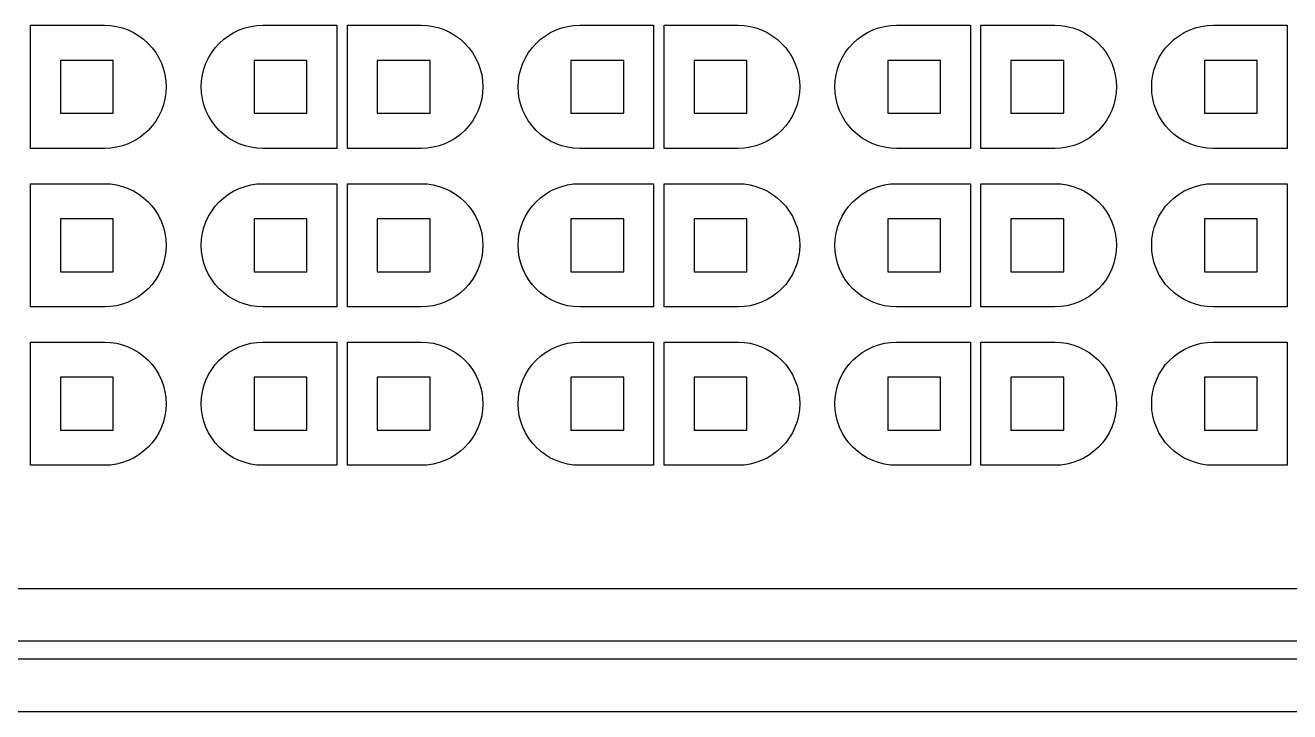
# Model space of a CAD drawing. Extents: x -25 to 123, y -44 to 109.
# Drawn here: x 13.81 to 50.54, y -6.65 to 13.29 of the extents above; entities that cross this region are included whole.
import ezdxf

# ---------------------------------------------------------------- set-up
doc = ezdxf.new("R2010")
doc.units = 0

msp = doc.modelspace()

# ---------------------------------------------------------------- linework, layer by layer
for p, q in [((13.9585, 9.71469), (13.9585, 13.2938)), ((13.9585, 13.2938), (16.1059, 13.2938)), ((16.1059, 13.2938), (16.2813, 13.2852)), ((16.2813, 13.2852), (16.4551, 13.2594)), ((16.4551, 13.2594), (16.6254, 13.2167)), ((20.1882, 13.2167), (20.3585, 13.2594)), ((20.3585, 13.2594), (20.5322, 13.2852)), ((20.5322, 13.2852), (20.7076, 13.2938)), ((20.7076, 13.2938), (22.8551, 13.2938)), ((22.8551, 13.2938), (22.8551, 9.71469)), ((23.1619, 9.71469), (23.1619, 13.2938)), ((23.1619, 13.2938), (25.3093, 13.2938)), ((25.3093, 13.2938), (25.4847, 13.2852)), ((25.4847, 13.2852), (25.6585, 13.2594)), ((25.6585, 13.2594), (25.8288, 13.2167)), ((29.3916, 13.2167), (29.5619, 13.2594)), ((29.5619, 13.2594), (29.7356, 13.2852)), ((29.7356, 13.2852), (29.911, 13.2938)), ((29.911, 13.2938), (32.0585, 13.2938)), ((32.0585, 13.2938), (32.0585, 9.71469)), ((32.3653, 9.71469), (32.3653, 13.2938)), ((32.3653, 13.2938), (34.5127, 13.2938)), ((34.5127, 13.2938), (34.6881, 13.2852)), ((34.6881, 13.2852), (34.8619, 13.2594)), ((34.8619, 13.2594), (35.0322, 13.2167)), ((38.595, 13.2167), (38.7653, 13.2594)), ((38.7653, 13.2594), (38.939, 13.2852)), ((38.939, 13.2852), (39.1144, 13.2938)), ((39.1144, 13.2938), (41.2619, 13.2938)), ((41.2619, 13.2938), (41.2619, 9.71469)), ((41.5687, 9.71469), (41.5687, 13.2938)), ((41.5687, 13.2938), (43.7161, 13.2938)), ((43.7161, 13.2938), (43.8915, 13.2852)), ((43.8915, 13.2852), (44.0653, 13.2594)), ((44.0653, 13.2594), (44.2356, 13.2167)), ((47.7984, 13.2167), (47.9687, 13.2594)), ((47.9687, 13.2594), (48.1424, 13.2852)), ((48.1424, 13.2852), (48.3178, 13.2938)), ((48.3178, 13.2938), (50.4653, 13.2938)), ((50.4653, 13.2938), (50.4653, 9.71469)), ((16.6254, 13.2167), (16.7908, 13.1576)), ((16.7908, 13.1576), (16.9495, 13.0825)), ((16.9495, 13.0825), (17.1002, 12.9922)), ((17.1002, 12.9922), (17.2412, 12.8876)), ((17.2412, 12.8876), (17.3713, 12.7696)), ((19.4422, 12.7696), (19.5724, 12.8876)), ((19.5724, 12.8876), (19.7134, 12.9922)), ((19.7134, 12.9922), (19.8641, 13.0825)), ((19.8641, 13.0825), (20.0228, 13.1576)), ((20.0228, 13.1576), (20.1882, 13.2167)), ((25.8288, 13.2167), (25.9942, 13.1576)), ((25.9942, 13.1576), (26.1529, 13.0825)), ((26.1529, 13.0825), (26.3036, 12.9922)), ((26.3036, 12.9922), (26.4446, 12.8876)), ((26.4446, 12.8876), (26.5747, 12.7696)), ((28.6456, 12.7696), (28.7758, 12.8876)), ((28.7758, 12.8876), (28.9168, 12.9922)), ((28.9168, 12.9922), (29.0675, 13.0825)), ((29.0675, 13.0825), (29.2262, 13.1576)), ((29.2262, 13.1576), (29.3916, 13.2167)), ((35.0322, 13.2167), (35.1976, 13.1576)), ((35.1976, 13.1576), (35.3563, 13.0825)), ((35.3563, 13.0825), (35.507, 12.9922)), ((35.507, 12.9922), (35.648, 12.8876)), ((35.648, 12.8876), (35.7781, 12.7696)), ((37.849, 12.7696), (37.9792, 12.8876)), ((37.9792, 12.8876), (38.1202, 12.9922)), ((38.1202, 12.9922), (38.2709, 13.0825)), ((38.2709, 13.0825), (38.4296, 13.1576)), ((38.4296, 13.1576), (38.595, 13.2167)), ((44.2356, 13.2167), (44.401, 13.1576)), ((44.401, 13.1576), (44.5597, 13.0825)), ((44.5597, 13.0825), (44.7104, 12.9922)), ((44.7104, 12.9922), (44.8514, 12.8876)), ((44.8514, 12.8876), (44.9815, 12.7696)), ((47.0524, 12.7696), (47.1826, 12.8876)), ((47.1826, 12.8876), (47.3236, 12.9922)), ((47.3236, 12.9922), (47.4743, 13.0825)), ((47.4743, 13.0825), (47.633, 13.1576)), ((47.633, 13.1576), (47.7984, 13.2167)), ((17.3713, 12.7696), (17.4893, 12.6395)), ((17.4893, 12.6395), (17.5939, 12.4985)), ((17.5939, 12.4985), (17.6842, 12.3478)), ((19.1294, 12.3478), (19.2197, 12.4985)), ((19.2197, 12.4985), (19.3243, 12.6395)), ((19.3243, 12.6395), (19.4422, 12.7696)), ((26.5747, 12.7696), (26.6927, 12.6395)), ((26.6927, 12.6395), (26.7973, 12.4985)), ((26.7973, 12.4985), (26.8876, 12.3478)), ((28.3328, 12.3478), (28.4231, 12.4985)), ((28.4231, 12.4985), (28.5277, 12.6395)), ((28.5277, 12.6395), (28.6456, 12.7696)), ((35.7781, 12.7696), (35.8961, 12.6395)), ((35.8961, 12.6395), (36.0007, 12.4985)), ((36.0007, 12.4985), (36.091, 12.3478)), ((37.5362, 12.3478), (37.6265, 12.4985)), ((37.6265, 12.4985), (37.7311, 12.6395)), ((37.7311, 12.6395), (37.849, 12.7696)), ((44.9815, 12.7696), (45.0995, 12.6395)), ((45.0995, 12.6395), (45.2041, 12.4985)), ((45.2041, 12.4985), (45.2944, 12.3478)), ((46.7396, 12.3478), (46.8299, 12.4985)), ((46.8299, 12.4985), (46.9345, 12.6395)), ((46.9345, 12.6395), (47.0524, 12.7696)), ((16.3616, 12.2712), (14.8277, 12.2712)), ((14.8277, 12.2712), (14.8277, 10.7373)), ((16.3616, 10.7373), (16.3616, 12.2712)), ((17.6842, 12.3478), (17.7593, 12.1891)), ((17.7593, 12.1891), (17.8184, 12.0237)), ((18.9952, 12.0237), (19.0543, 12.1891)), ((19.0543, 12.1891), (19.1294, 12.3478)), ((21.9859, 12.2712), (20.452, 12.2712)), ((20.452, 12.2712), (20.452, 10.7373)), ((21.9859, 10.7373), (21.9859, 12.2712)), ((25.565, 12.2712), (24.0311, 12.2712)), ((24.0311, 12.2712), (24.0311, 10.7373)), ((25.565, 10.7373), (25.565, 12.2712)), ((26.8876, 12.3478), (26.9627, 12.1891)), ((26.9627, 12.1891), (27.0218, 12.0237)), ((28.1986, 12.0237), (28.2577, 12.1891)), ((28.2577, 12.1891), (28.3328, 12.3478)), ((31.1893, 12.2712), (29.6554, 12.2712)), ((29.6554, 12.2712), (29.6554, 10.7373)), ((31.1893, 10.7373), (31.1893, 12.2712)), ((34.7684, 12.2712), (33.2345, 12.2712)), ((33.2345, 12.2712), (33.2345, 10.7373)), ((34.7684, 10.7373), (34.7684, 12.2712)), ((36.091, 12.3478), (36.1661, 12.1891)), ((36.1661, 12.1891), (36.2252, 12.0237)), ((37.402, 12.0237), (37.4611, 12.1891)), ((37.4611, 12.1891), (37.5362, 12.3478)), ((40.3927, 12.2712), (38.8588, 12.2712)), ((38.8588, 12.2712), (38.8588, 10.7373)), ((40.3927, 10.7373), (40.3927, 12.2712)), ((43.9718, 12.2712), (42.4379, 12.2712)), ((42.4379, 12.2712), (42.4379, 10.7373)), ((43.9718, 10.7373), (43.9718, 12.2712)), ((45.2944, 12.3478), (45.3695, 12.1891)), ((45.3695, 12.1891), (45.4286, 12.0237)), ((46.6054, 12.0237), (46.6645, 12.1891)), ((46.6645, 12.1891), (46.7396, 12.3478)), ((49.5961, 12.2712), (48.0622, 12.2712)), ((48.0622, 12.2712), (48.0622, 10.7373)), ((49.5961, 10.7373), (49.5961, 12.2712)), ((17.8184, 12.0237), (17.8611, 11.8534)), ((17.8611, 11.8534), (17.8869, 11.6796)), ((18.9267, 11.6796), (18.9525, 11.8534)), ((18.9525, 11.8534), (18.9952, 12.0237)), ((27.0218, 12.0237), (27.0645, 11.8534)), ((27.0645, 11.8534), (27.0903, 11.6796)), ((28.1301, 11.6796), (28.1559, 11.8534)), ((28.1559, 11.8534), (28.1986, 12.0237)), ((36.2252, 12.0237), (36.2679, 11.8534)), ((36.2679, 11.8534), (36.2937, 11.6796)), ((37.3335, 11.6796), (37.3593, 11.8534)), ((37.3593, 11.8534), (37.402, 12.0237)), ((45.4286, 12.0237), (45.4713, 11.8534)), ((45.4713, 11.8534), (45.4971, 11.6796)), ((46.5369, 11.6796), (46.5627, 11.8534)), ((46.5627, 11.8534), (46.6054, 12.0237)), ((17.8869, 11.6796), (17.8955, 11.5042)), ((17.8955, 11.5042), (17.8869, 11.3288)), ((18.9181, 11.5042), (18.9267, 11.6796)), ((18.9267, 11.3288), (18.9181, 11.5042)), ((27.0903, 11.6796), (27.0989, 11.5042)), ((27.0989, 11.5042), (27.0903, 11.3288)), ((28.1215, 11.5042), (28.1301, 11.6796)), ((28.1301, 11.3288), (28.1215, 11.5042)), ((36.2937, 11.6796), (36.3023, 11.5042)), ((36.3023, 11.5042), (36.2937, 11.3288)), ((37.3249, 11.5042), (37.3335, 11.6796)), ((37.3335, 11.3288), (37.3249, 11.5042)), ((45.4971, 11.6796), (45.5057, 11.5042)), ((45.5057, 11.5042), (45.4971, 11.3288)), ((46.5283, 11.5042), (46.5369, 11.6796)), ((46.5369, 11.3288), (46.5283, 11.5042)), ((17.8611, 11.1551), (17.8184, 10.9848)), ((17.8869, 11.3288), (17.8611, 11.1551)), ((18.9525, 11.1551), (18.9267, 11.3288)), ((18.9952, 10.9848), (18.9525, 11.1551)), ((27.0645, 11.1551), (27.0218, 10.9848)), ((27.0903, 11.3288), (27.0645, 11.1551)), ((28.1559, 11.1551), (28.1301, 11.3288)), ((28.1986, 10.9848), (28.1559, 11.1551)), ((36.2679, 11.1551), (36.2252, 10.9848)), ((36.2937, 11.3288), (36.2679, 11.1551)), ((37.3593, 11.1551), (37.3335, 11.3288)), ((37.402, 10.9848), (37.3593, 11.1551)), ((45.4713, 11.1551), (45.4286, 10.9848)), ((45.4971, 11.3288), (45.4713, 11.1551)), ((46.5627, 11.1551), (46.5369, 11.3288)), ((46.6054, 10.9848), (46.5627, 11.1551)), ((14.8277, 10.7373), (16.3616, 10.7373)), ((17.6842, 10.6607), (17.5939, 10.51)), ((17.7593, 10.8194), (17.6842, 10.6607)), ((17.8184, 10.9848), (17.7593, 10.8194)), ((19.0543, 10.8194), (18.9952, 10.9848)), ((19.1294, 10.6607), (19.0543, 10.8194)), ((19.2197, 10.51), (19.1294, 10.6607)), ((20.452, 10.7373), (21.9859, 10.7373)), ((24.0311, 10.7373), (25.565, 10.7373)), ((26.8876, 10.6607), (26.7973, 10.51)), ((26.9627, 10.8194), (26.8876, 10.6607)), ((27.0218, 10.9848), (26.9627, 10.8194)), ((28.2577, 10.8194), (28.1986, 10.9848)), ((28.3328, 10.6607), (28.2577, 10.8194)), ((28.4231, 10.51), (28.3328, 10.6607)), ((29.6554, 10.7373), (31.1893, 10.7373)), ((33.2345, 10.7373), (34.7684, 10.7373)), ((36.091, 10.6607), (36.0007, 10.51)), ((36.1661, 10.8194), (36.091, 10.6607)), ((36.2252, 10.9848), (36.1661, 10.8194)), ((37.4611, 10.8194), (37.402, 10.9848)), ((37.5362, 10.6607), (37.4611, 10.8194)), ((37.6265, 10.51), (37.5362, 10.6607)), ((38.8588, 10.7373), (40.3927, 10.7373)), ((42.4379, 10.7373), (43.9718, 10.7373)), ((45.2944, 10.6607), (45.2041, 10.51)), ((45.3695, 10.8194), (45.2944, 10.6607)), ((45.4286, 10.9848), (45.3695, 10.8194)), ((46.6645, 10.8194), (46.6054, 10.9848)), ((46.7396, 10.6607), (46.6645, 10.8194)), ((46.8299, 10.51), (46.7396, 10.6607)), ((48.0622, 10.7373), (49.5961, 10.7373)), ((17.4893, 10.369), (17.3713, 10.2388)), ((17.5939, 10.51), (17.4893, 10.369)), ((19.3243, 10.369), (19.2197, 10.51)), ((19.4422, 10.2388), (19.3243, 10.369)), ((26.6927, 10.369), (26.5747, 10.2388)), ((26.7973, 10.51), (26.6927, 10.369)), ((28.5277, 10.369), (28.4231, 10.51)), ((28.6456, 10.2388), (28.5277, 10.369)), ((35.8961, 10.369), (35.7781, 10.2388)), ((36.0007, 10.51), (35.8961, 10.369)), ((37.7311, 10.369), (37.6265, 10.51)), ((37.849, 10.2388), (37.7311, 10.369)), ((45.0995, 10.369), (44.9815, 10.2388)), ((45.2041, 10.51), (45.0995, 10.369)), ((46.9345, 10.369), (46.8299, 10.51)), ((47.0524, 10.2388), (46.9345, 10.369)), ((16.9495, 9.92601), (16.7908, 9.85092)), ((17.1002, 10.0163), (16.9495, 9.92601)), ((17.2412, 10.1209), (17.1002, 10.0163)), ((17.3713, 10.2388), (17.2412, 10.1209)), ((19.5724, 10.1209), (19.4422, 10.2388)), ((19.7134, 10.0163), (19.5724, 10.1209)), ((19.8641, 9.92601), (19.7134, 10.0163)), ((20.0228, 9.85092), (19.8641, 9.92601)), ((26.1529, 9.92601), (25.9942, 9.85092)), ((26.3036, 10.0163), (26.1529, 9.92601)), ((26.4446, 10.1209), (26.3036, 10.0163)), ((26.5747, 10.2388), (26.4446, 10.1209)), ((28.7758, 10.1209), (28.6456, 10.2388)), ((28.9168, 10.0163), (28.7758, 10.1209)), ((29.0675, 9.92601), (28.9168, 10.0163)), ((29.2262, 9.85092), (29.0675, 9.92601)), ((35.3563, 9.92601), (35.1976, 9.85092)), ((35.507, 10.0163), (35.3563, 9.92601)), ((35.648, 10.1209), (35.507, 10.0163)), ((35.7781, 10.2388), (35.648, 10.1209)), ((37.9792, 10.1209), (37.849, 10.2388)), ((38.1202, 10.0163), (37.9792, 10.1209)), ((38.2709, 9.92601), (38.1202, 10.0163)), ((38.4296, 9.85092), (38.2709, 9.92601)), ((44.5597, 9.92601), (44.401, 9.85092)), ((44.7104, 10.0163), (44.5597, 9.92601)), ((44.8514, 10.1209), (44.7104, 10.0163)), ((44.9815, 10.2388), (44.8514, 10.1209)), ((47.1826, 10.1209), (47.0524, 10.2388)), ((47.3236, 10.0163), (47.1826, 10.1209)), ((47.4743, 9.92601), (47.3236, 10.0163)), ((47.633, 9.85092), (47.4743, 9.92601)), ((16.1059, 9.71469), (13.9585, 9.71469)), ((16.2813, 9.72333), (16.1059, 9.71469)), ((16.4551, 9.74908), (16.2813, 9.72333)), ((16.6254, 9.79176), (16.4551, 9.74908)), ((16.7908, 9.85092), (16.6254, 9.79176)), ((20.1882, 9.79176), (20.0228, 9.85092)), ((20.3585, 9.74908), (20.1882, 9.79176)), ((20.5322, 9.72333), (20.3585, 9.74908)), ((20.7076, 9.71469), (20.5322, 9.72333)), ((22.8551, 9.71469), (20.7076, 9.71469)), ((25.3093, 9.71469), (23.1619, 9.71469)), ((25.4847, 9.72333), (25.3093, 9.71469)), ((25.6585, 9.74908), (25.4847, 9.72333)), ((25.8288, 9.79176), (25.6585, 9.74908)), ((25.9942, 9.85092), (25.8288, 9.79176)), ((29.3916, 9.79176), (29.2262, 9.85092)), ((29.5619, 9.74908), (29.3916, 9.79176)), ((29.7356, 9.72333), (29.5619, 9.74908)), ((29.911, 9.71469), (29.7356, 9.72333)), ((32.0585, 9.71469), (29.911, 9.71469)), ((34.5127, 9.71469), (32.3653, 9.71469)), ((34.6881, 9.72333), (34.5127, 9.71469)), ((34.8619, 9.74908), (34.6881, 9.72333)), ((35.0322, 9.79176), (34.8619, 9.74908)), ((35.1976, 9.85092), (35.0322, 9.79176)), ((38.595, 9.79176), (38.4296, 9.85092)), ((38.7653, 9.74908), (38.595, 9.79176)), ((38.939, 9.72333), (38.7653, 9.74908)), ((39.1144, 9.71469), (38.939, 9.72333)), ((41.2619, 9.71469), (39.1144, 9.71469)), ((43.7161, 9.71469), (41.5687, 9.71469)), ((43.8915, 9.72333), (43.7161, 9.71469)), ((44.0653, 9.74908), (43.8915, 9.72333)), ((44.2356, 9.79176), (44.0653, 9.74908)), ((44.401, 9.85092), (44.2356, 9.79176)), ((47.7984, 9.79176), (47.633, 9.85092)), ((47.9687, 9.74908), (47.7984, 9.79176)), ((48.1424, 9.72333), (47.9687, 9.74908)), ((48.3178, 9.71469), (48.1424, 9.72333)), ((50.4653, 9.71469), (48.3178, 9.71469)), ((13.9585, 5.11299), (13.9585, 8.69209)), ((13.9585, 8.69209), (16.1059, 8.69209)), ((16.1059, 8.69209), (16.2813, 8.68346)), ((16.2813, 8.68346), (16.4551, 8.6577)), ((16.4551, 8.6577), (16.6254, 8.61502)), ((16.6254, 8.61502), (16.7908, 8.55586)), ((16.7908, 8.55586), (16.9495, 8.48077)), ((16.9495, 8.48077), (17.1002, 8.39049)), ((19.7134, 8.39049), (19.8641, 8.48077)), ((19.8641, 8.48077), (20.0228, 8.55586)), ((20.0228, 8.55586), (20.1882, 8.61502)), ((20.1882, 8.61502), (20.3585, 8.6577)), ((20.3585, 8.6577), (20.5322, 8.68346)), ((20.5322, 8.68346), (20.7076, 8.69209)), ((20.7076, 8.69209), (22.8551, 8.69209)), ((22.8551, 8.69209), (22.8551, 5.11299)), ((23.1619, 5.11299), (23.1619, 8.69209)), ((23.1619, 8.69209), (25.3093, 8.69209)), ((25.3093, 8.69209), (25.4847, 8.68346)), ((25.4847, 8.68346), (25.6585, 8.6577)), ((25.6585, 8.6577), (25.8288, 8.61502)), ((25.8288, 8.61502), (25.9942, 8.55586)), ((25.9942, 8.55586), (26.1529, 8.48077)), ((26.1529, 8.48077), (26.3036, 8.39049)), ((28.9168, 8.39049), (29.0675, 8.48077)), ((29.0675, 8.48077), (29.2262, 8.55586)), ((29.2262, 8.55586), (29.3916, 8.61502)), ((29.3916, 8.61502), (29.5619, 8.6577)), ((29.5619, 8.6577), (29.7356, 8.68346)), ((29.7356, 8.68346), (29.911, 8.69209)), ((29.911, 8.69209), (32.0585, 8.69209)), ((32.0585, 8.69209), (32.0585, 5.11299)), ((32.3653, 5.11299), (32.3653, 8.69209)), ((32.3653, 8.69209), (34.5127, 8.69209)), ((34.5127, 8.69209), (34.6881, 8.68346)), ((34.6881, 8.68346), (34.8619, 8.6577)), ((34.8619, 8.6577), (35.0322, 8.61502)), ((35.0322, 8.61502), (35.1976, 8.55586)), ((35.1976, 8.55586), (35.3563, 8.48077)), ((35.3563, 8.48077), (35.507, 8.39049)), ((38.1202, 8.39049), (38.2709, 8.48077)), ((38.2709, 8.48077), (38.4296, 8.55586)), ((38.4296, 8.55586), (38.595, 8.61502)), ((38.595, 8.61502), (38.7653, 8.6577)), ((38.7653, 8.6577), (38.939, 8.68346)), ((38.939, 8.68346), (39.1144, 8.69209)), ((39.1144, 8.69209), (41.2619, 8.69209)), ((41.2619, 8.69209), (41.2619, 5.11299)), ((41.5687, 5.11299), (41.5687, 8.69209)), ((41.5687, 8.69209), (43.7161, 8.69209)), ((43.7161, 8.69209), (43.8915, 8.68346)), ((43.8915, 8.68346), (44.0653, 8.6577)), ((44.0653, 8.6577), (44.2356, 8.61502)), ((44.2356, 8.61502), (44.401, 8.55586)), ((44.401, 8.55586), (44.5597, 8.48077)), ((44.5597, 8.48077), (44.7104, 8.39049)), ((47.3236, 8.39049), (47.4743, 8.48077)), ((47.4743, 8.48077), (47.633, 8.55586)), ((47.633, 8.55586), (47.7984, 8.61502)), ((47.7984, 8.61502), (47.9687, 8.6577)), ((47.9687, 8.6577), (48.1424, 8.68346)), ((48.1424, 8.68346), (48.3178, 8.69209)), ((48.3178, 8.69209), (50.4653, 8.69209)), ((50.4653, 8.69209), (50.4653, 5.11299)), ((17.1002, 8.39049), (17.2412, 8.28589)), ((17.2412, 8.28589), (17.3713, 8.16794)), ((17.3713, 8.16794), (17.4893, 8.03781)), ((19.3243, 8.03781), (19.4422, 8.16794)), ((19.4422, 8.16794), (19.5724, 8.28589)), ((19.5724, 8.28589), (19.7134, 8.39049)), ((26.3036, 8.39049), (26.4446, 8.28589)), ((26.4446, 8.28589), (26.5747, 8.16794)), ((26.5747, 8.16794), (26.6927, 8.03781)), ((28.5277, 8.03781), (28.6456, 8.16794)), ((28.6456, 8.16794), (28.7758, 8.28589)), ((28.7758, 8.28589), (28.9168, 8.39049)), ((35.507, 8.39049), (35.648, 8.28589)), ((35.648, 8.28589), (35.7781, 8.16794)), ((35.7781, 8.16794), (35.8961, 8.03781)), ((37.7311, 8.03781), (37.849, 8.16794)), ((37.849, 8.16794), (37.9792, 8.28589)), ((37.9792, 8.28589), (38.1202, 8.39049)), ((44.7104, 8.39049), (44.8514, 8.28589)), ((44.8514, 8.28589), (44.9815, 8.16794)), ((44.9815, 8.16794), (45.0995, 8.03781)), ((46.9345, 8.03781), (47.0524, 8.16794)), ((47.0524, 8.16794), (47.1826, 8.28589)), ((47.1826, 8.28589), (47.3236, 8.39049)), ((17.4893, 8.03781), (17.5939, 7.89676)), ((17.5939, 7.89676), (17.6842, 7.74612)), ((17.6842, 7.74612), (17.7593, 7.58737)), ((19.0543, 7.58737), (19.1294, 7.74612)), ((19.1294, 7.74612), (19.2197, 7.89676)), ((19.2197, 7.89676), (19.3243, 8.03781)), ((26.6927, 8.03781), (26.7973, 7.89676)), ((26.7973, 7.89676), (26.8876, 7.74612)), ((26.8876, 7.74612), (26.9627, 7.58737)), ((28.2577, 7.58737), (28.3328, 7.74612)), ((28.3328, 7.74612), (28.4231, 7.89676)), ((28.4231, 7.89676), (28.5277, 8.03781)), ((35.8961, 8.03781), (36.0007, 7.89676)), ((36.0007, 7.89676), (36.091, 7.74612)), ((36.091, 7.74612), (36.1661, 7.58737)), ((37.4611, 7.58737), (37.5362, 7.74612)), ((37.5362, 7.74612), (37.6265, 7.89676)), ((37.6265, 7.89676), (37.7311, 8.03781)), ((45.0995, 8.03781), (45.2041, 7.89676)), ((45.2041, 7.89676), (45.2944, 7.74612)), ((45.2944, 7.74612), (45.3695, 7.58737)), ((46.6645, 7.58737), (46.7396, 7.74612)), ((46.7396, 7.74612), (46.8299, 7.89676)), ((46.8299, 7.89676), (46.9345, 8.03781)), ((16.3616, 7.66949), (14.8277, 7.66949)), ((14.8277, 7.66949), (14.8277, 6.13559)), ((16.3616, 6.13559), (16.3616, 7.66949)), ((17.7593, 7.58737), (17.8184, 7.42201)), ((17.8184, 7.42201), (17.8611, 7.25166)), ((18.9525, 7.25166), (18.9952, 7.42201)), ((18.9952, 7.42201), (19.0543, 7.58737)), ((21.9859, 7.66949), (20.452, 7.66949)), ((20.452, 7.66949), (20.452, 6.13559)), ((21.9859, 6.13559), (21.9859, 7.66949)), ((25.565, 7.66949), (24.0311, 7.66949)), ((24.0311, 7.66949), (24.0311, 6.13559)), ((25.565, 6.13559), (25.565, 7.66949)), ((26.9627, 7.58737), (27.0218, 7.42201)), ((27.0218, 7.42201), (27.0645, 7.25166)), ((28.1559, 7.25166), (28.1986, 7.42201)), ((28.1986, 7.42201), (28.2577, 7.58737)), ((31.1893, 7.66949), (29.6554, 7.66949)), ((29.6554, 7.66949), (29.6554, 6.13559)), ((31.1893, 6.13559), (31.1893, 7.66949)), ((34.7684, 7.66949), (33.2345, 7.66949)), ((33.2345, 7.66949), (33.2345, 6.13559)), ((34.7684, 6.13559), (34.7684, 7.66949)), ((36.1661, 7.58737), (36.2252, 7.42201)), ((36.2252, 7.42201), (36.2679, 7.25166)), ((37.3593, 7.25166), (37.402, 7.42201)), ((37.402, 7.42201), (37.4611, 7.58737)), ((40.3927, 7.66949), (38.8588, 7.66949)), ((38.8588, 7.66949), (38.8588, 6.13559)), ((40.3927, 6.13559), (40.3927, 7.66949)), ((43.9718, 7.66949), (42.4379, 7.66949)), ((42.4379, 7.66949), (42.4379, 6.13559)), ((43.9718, 6.13559), (43.9718, 7.66949)), ((45.3695, 7.58737), (45.4286, 7.42201)), ((45.4286, 7.42201), (45.4713, 7.25166)), ((46.5627, 7.25166), (46.6054, 7.42201)), ((46.6054, 7.42201), (46.6645, 7.58737)), ((49.5961, 7.66949), (48.0622, 7.66949)), ((48.0622, 7.66949), (48.0622, 6.13559)), ((49.5961, 6.13559), (49.5961, 7.66949)), ((17.8611, 7.25166), (17.8869, 7.07794)), ((17.8869, 7.07794), (17.8955, 6.90254)), ((18.9181, 6.90254), (18.9267, 7.07794)), ((18.9267, 7.07794), (18.9525, 7.25166)), ((27.0645, 7.25166), (27.0903, 7.07794)), ((27.0903, 7.07794), (27.0989, 6.90254)), ((28.1215, 6.90254), (28.1301, 7.07794)), ((28.1301, 7.07794), (28.1559, 7.25166)), ((36.2679, 7.25166), (36.2937, 7.07794)), ((36.2937, 7.07794), (36.3023, 6.90254)), ((37.3249, 6.90254), (37.3335, 7.07794)), ((37.3335, 7.07794), (37.3593, 7.25166)), ((45.4713, 7.25166), (45.4971, 7.07794)), ((45.4971, 7.07794), (45.5057, 6.90254)), ((46.5283, 6.90254), (46.5369, 7.07794)), ((46.5369, 7.07794), (46.5627, 7.25166)), ((17.8869, 6.72714), (17.8611, 6.55342)), ((17.8955, 6.90254), (17.8869, 6.72714)), ((18.9267, 6.72714), (18.9181, 6.90254)), ((18.9525, 6.55342), (18.9267, 6.72714)), ((27.0903, 6.72714), (27.0645, 6.55342)), ((27.0989, 6.90254), (27.0903, 6.72714)), ((28.1301, 6.72714), (28.1215, 6.90254)), ((28.1559, 6.55342), (28.1301, 6.72714)), ((36.2937, 6.72714), (36.2679, 6.55342)), ((36.3023, 6.90254), (36.2937, 6.72714)), ((37.3335, 6.72714), (37.3249, 6.90254)), ((37.3593, 6.55342), (37.3335, 6.72714)), ((45.4971, 6.72714), (45.4713, 6.55342)), ((45.5057, 6.90254), (45.4971, 6.72714)), ((46.5369, 6.72714), (46.5283, 6.90254)), ((46.5627, 6.55342), (46.5369, 6.72714)), ((17.8184, 6.38307), (17.7593, 6.21771)), ((17.8611, 6.55342), (17.8184, 6.38307)), ((18.9952, 6.38307), (18.9525, 6.55342)), ((19.0543, 6.21771), (18.9952, 6.38307)), ((27.0218, 6.38307), (26.9627, 6.21771)), ((27.0645, 6.55342), (27.0218, 6.38307)), ((28.1986, 6.38307), (28.1559, 6.55342)), ((28.2577, 6.21771), (28.1986, 6.38307)), ((36.2252, 6.38307), (36.1661, 6.21771)), ((36.2679, 6.55342), (36.2252, 6.38307)), ((37.402, 6.38307), (37.3593, 6.55342)), ((37.4611, 6.21771), (37.402, 6.38307)), ((45.4286, 6.38307), (45.3695, 6.21771)), ((45.4713, 6.55342), (45.4286, 6.38307)), ((46.6054, 6.38307), (46.5627, 6.55342)), ((46.6645, 6.21771), (46.6054, 6.38307)), ((14.8277, 6.13559), (16.3616, 6.13559)), ((17.5939, 5.90833), (17.4893, 5.76727)), ((17.6842, 6.05896), (17.5939, 5.90833)), ((17.7593, 6.21771), (17.6842, 6.05896)), ((19.1294, 6.05896), (19.0543, 6.21771)), ((19.2197, 5.90833), (19.1294, 6.05896)), ((19.3243, 5.76727), (19.2197, 5.90833)), ((20.452, 6.13559), (21.9859, 6.13559)), ((24.0311, 6.13559), (25.565, 6.13559)), ((26.7973, 5.90833), (26.6927, 5.76727)), ((26.8876, 6.05896), (26.7973, 5.90833)), ((26.9627, 6.21771), (26.8876, 6.05896)), ((28.3328, 6.05896), (28.2577, 6.21771)), ((28.4231, 5.90833), (28.3328, 6.05896)), ((28.5277, 5.76727), (28.4231, 5.90833)), ((29.6554, 6.13559), (31.1893, 6.13559)), ((33.2345, 6.13559), (34.7684, 6.13559)), ((36.0007, 5.90833), (35.8961, 5.76727)), ((36.091, 6.05896), (36.0007, 5.90833)), ((36.1661, 6.21771), (36.091, 6.05896)), ((37.5362, 6.05896), (37.4611, 6.21771)), ((37.6265, 5.90833), (37.5362, 6.05896)), ((37.7311, 5.76727), (37.6265, 5.90833)), ((38.8588, 6.13559), (40.3927, 6.13559)), ((42.4379, 6.13559), (43.9718, 6.13559)), ((45.2041, 5.90833), (45.0995, 5.76727)), ((45.2944, 6.05896), (45.2041, 5.90833)), ((45.3695, 6.21771), (45.2944, 6.05896)), ((46.7396, 6.05896), (46.6645, 6.21771)), ((46.8299, 5.90833), (46.7396, 6.05896)), ((46.9345, 5.76727), (46.8299, 5.90833)), ((48.0622, 6.13559), (49.5961, 6.13559)), ((17.2412, 5.5192), (17.1002, 5.4146)), ((17.3713, 5.63715), (17.2412, 5.5192)), ((17.4893, 5.76727), (17.3713, 5.63715)), ((19.4422, 5.63715), (19.3243, 5.76727)), ((19.5724, 5.5192), (19.4422, 5.63715)), ((19.7134, 5.4146), (19.5724, 5.5192)), ((26.4446, 5.5192), (26.3036, 5.4146)), ((26.5747, 5.63715), (26.4446, 5.5192)), ((26.6927, 5.76727), (26.5747, 5.63715)), ((28.6456, 5.63715), (28.5277, 5.76727)), ((28.7758, 5.5192), (28.6456, 5.63715)), ((28.9168, 5.4146), (28.7758, 5.5192)), ((35.648, 5.5192), (35.507, 5.4146)), ((35.7781, 5.63715), (35.648, 5.5192)), ((35.8961, 5.76727), (35.7781, 5.63715)), ((37.849, 5.63715), (37.7311, 5.76727)), ((37.9792, 5.5192), (37.849, 5.63715)), ((38.1202, 5.4146), (37.9792, 5.5192)), ((44.8514, 5.5192), (44.7104, 5.4146)), ((44.9815, 5.63715), (44.8514, 5.5192)), ((45.0995, 5.76727), (44.9815, 5.63715)), ((47.0524, 5.63715), (46.9345, 5.76727)), ((47.1826, 5.5192), (47.0524, 5.63715)), ((47.3236, 5.4146), (47.1826, 5.5192)), ((16.4551, 5.14738), (16.2813, 5.12163)), ((16.6254, 5.19006), (16.4551, 5.14738)), ((16.7908, 5.24922), (16.6254, 5.19006)), ((16.9495, 5.32431), (16.7908, 5.24922)), ((17.1002, 5.4146), (16.9495, 5.32431)), ((19.8641, 5.32431), (19.7134, 5.4146)), ((20.0228, 5.24922), (19.8641, 5.32431)), ((20.1882, 5.19006), (20.0228, 5.24922)), ((20.3585, 5.14738), (20.1882, 5.19006)), ((20.5322, 5.12163), (20.3585, 5.14738)), ((25.6585, 5.14738), (25.4847, 5.12163)), ((25.8288, 5.19006), (25.6585, 5.14738)), ((25.9942, 5.24922), (25.8288, 5.19006)), ((26.1529, 5.32431), (25.9942, 5.24922)), ((26.3036, 5.4146), (26.1529, 5.32431)), ((29.0675, 5.32431), (28.9168, 5.4146)), ((29.2262, 5.24922), (29.0675, 5.32431)), ((29.3916, 5.19006), (29.2262, 5.24922)), ((29.5619, 5.14738), (29.3916, 5.19006)), ((29.7356, 5.12163), (29.5619, 5.14738)), ((34.8619, 5.14738), (34.6881, 5.12163)), ((35.0322, 5.19006), (34.8619, 5.14738)), ((35.1976, 5.24922), (35.0322, 5.19006)), ((35.3563, 5.32431), (35.1976, 5.24922)), ((35.507, 5.4146), (35.3563, 5.32431)), ((38.2709, 5.32431), (38.1202, 5.4146)), ((38.4296, 5.24922), (38.2709, 5.32431)), ((38.595, 5.19006), (38.4296, 5.24922)), ((38.7653, 5.14738), (38.595, 5.19006)), ((38.939, 5.12163), (38.7653, 5.14738)), ((44.0653, 5.14738), (43.8915, 5.12163)), ((44.2356, 5.19006), (44.0653, 5.14738)), ((44.401, 5.24922), (44.2356, 5.19006)), ((44.5597, 5.32431), (44.401, 5.24922)), ((44.7104, 5.4146), (44.5597, 5.32431)), ((47.4743, 5.32431), (47.3236, 5.4146)), ((47.633, 5.24922), (47.4743, 5.32431)), ((47.7984, 5.19006), (47.633, 5.24922)), ((47.9687, 5.14738), (47.7984, 5.19006)), ((48.1424, 5.12163), (47.9687, 5.14738)), ((16.1059, 5.11299), (13.9585, 5.11299)), ((16.2813, 5.12163), (16.1059, 5.11299)), ((20.7076, 5.11299), (20.5322, 5.12163)), ((22.8551, 5.11299), (20.7076, 5.11299)), ((25.3093, 5.11299), (23.1619, 5.11299)), ((25.4847, 5.12163), (25.3093, 5.11299)), ((29.911, 5.11299), (29.7356, 5.12163)), ((32.0585, 5.11299), (29.911, 5.11299)), ((34.5127, 5.11299), (32.3653, 5.11299)), ((34.6881, 5.12163), (34.5127, 5.11299)), ((39.1144, 5.11299), (38.939, 5.12163)), ((41.2619, 5.11299), (39.1144, 5.11299)), ((43.7161, 5.11299), (41.5687, 5.11299)), ((43.8915, 5.12163), (43.7161, 5.11299)), ((48.3178, 5.11299), (48.1424, 5.12163)), ((50.4653, 5.11299), (48.3178, 5.11299)), ((13.9585, 0.51129), (13.9585, 4.09039)), ((13.9585, 4.09039), (16.1059, 4.09039)), ((16.1059, 4.09039), (16.2813, 4.08176)), ((16.2813, 4.08176), (16.4551, 4.056)), ((16.4551, 4.056), (16.6254, 4.01332)), ((20.1882, 4.01332), (20.3585, 4.056)), ((20.3585, 4.056), (20.5322, 4.08176)), ((20.5322, 4.08176), (20.7076, 4.09039)), ((20.7076, 4.09039), (22.8551, 4.09039)), ((22.8551, 4.09039), (22.8551, 0.51129)), ((23.1619, 0.51129), (23.1619, 4.09039)), ((23.1619, 4.09039), (25.3093, 4.09039)), ((25.3093, 4.09039), (25.4847, 4.08176)), ((25.4847, 4.08176), (25.6585, 4.056)), ((25.6585, 4.056), (25.8288, 4.01332)), ((29.3916, 4.01332), (29.5619, 4.056)), ((29.5619, 4.056), (29.7356, 4.08176)), ((29.7356, 4.08176), (29.911, 4.09039)), ((29.911, 4.09039), (32.0585, 4.09039)), ((32.0585, 4.09039), (32.0585, 0.51129)), ((32.3653, 0.51129), (32.3653, 4.09039)), ((32.3653, 4.09039), (34.5127, 4.09039)), ((34.5127, 4.09039), (34.6881, 4.08176)), ((34.6881, 4.08176), (34.8619, 4.056)), ((34.8619, 4.056), (35.0322, 4.01332)), ((38.595, 4.01332), (38.7653, 4.056)), ((38.7653, 4.056), (38.939, 4.08176)), ((38.939, 4.08176), (39.1144, 4.09039)), ((39.1144, 4.09039), (41.2619, 4.09039)), ((41.2619, 4.09039), (41.2619, 0.51129)), ((41.5687, 0.51129), (41.5687, 4.09039)), ((41.5687, 4.09039), (43.7161, 4.09039)), ((43.7161, 4.09039), (43.8915, 4.08176)), ((43.8915, 4.08176), (44.0653, 4.056)), ((44.0653, 4.056), (44.2356, 4.01332)), ((47.7984, 4.01332), (47.9687, 4.056)), ((47.9687, 4.056), (48.1424, 4.08176)), ((48.1424, 4.08176), (48.3178, 4.09039)), ((48.3178, 4.09039), (50.4653, 4.09039)), ((50.4653, 4.09039), (50.4653, 0.51129)), ((16.6254, 4.01332), (16.7908, 3.95416)), ((16.7908, 3.95416), (16.9495, 3.87907)), ((16.9495, 3.87907), (17.1002, 3.78879)), ((17.1002, 3.78879), (17.2412, 3.68419)), ((17.2412, 3.68419), (17.3713, 3.56624)), ((19.4422, 3.56624), (19.5724, 3.68419)), ((19.5724, 3.68419), (19.7134, 3.78879)), ((19.7134, 3.78879), (19.8641, 3.87907)), ((19.8641, 3.87907), (20.0228, 3.95416)), ((20.0228, 3.95416), (20.1882, 4.01332)), ((25.8288, 4.01332), (25.9942, 3.95416)), ((25.9942, 3.95416), (26.1529, 3.87907)), ((26.1529, 3.87907), (26.3036, 3.78879)), ((26.3036, 3.78879), (26.4446, 3.68419)), ((26.4446, 3.68419), (26.5747, 3.56624)), ((28.6456, 3.56624), (28.7758, 3.68419)), ((28.7758, 3.68419), (28.9168, 3.78879)), ((28.9168, 3.78879), (29.0675, 3.87907)), ((29.0675, 3.87907), (29.2262, 3.95416)), ((29.2262, 3.95416), (29.3916, 4.01332)), ((35.0322, 4.01332), (35.1976, 3.95416)), ((35.1976, 3.95416), (35.3563, 3.87907)), ((35.3563, 3.87907), (35.507, 3.78879)), ((35.507, 3.78879), (35.648, 3.68419)), ((35.648, 3.68419), (35.7781, 3.56624)), ((37.849, 3.56624), (37.9792, 3.68419)), ((37.9792, 3.68419), (38.1202, 3.78879)), ((38.1202, 3.78879), (38.2709, 3.87907)), ((38.2709, 3.87907), (38.4296, 3.95416)), ((38.4296, 3.95416), (38.595, 4.01332)), ((44.2356, 4.01332), (44.401, 3.95416)), ((44.401, 3.95416), (44.5597, 3.87907)), ((44.5597, 3.87907), (44.7104, 3.78879)), ((44.7104, 3.78879), (44.8514, 3.68419)), ((44.8514, 3.68419), (44.9815, 3.56624)), ((47.0524, 3.56624), (47.1826, 3.68419)), ((47.1826, 3.68419), (47.3236, 3.78879)), ((47.3236, 3.78879), (47.4743, 3.87907)), ((47.4743, 3.87907), (47.633, 3.95416)), ((47.633, 3.95416), (47.7984, 4.01332)), ((17.3713, 3.56624), (17.4893, 3.43611)), ((17.4893, 3.43611), (17.5939, 3.29506)), ((19.2197, 3.29506), (19.3243, 3.43611)), ((19.3243, 3.43611), (19.4422, 3.56624)), ((26.5747, 3.56624), (26.6927, 3.43611)), ((26.6927, 3.43611), (26.7973, 3.29506)), ((28.4231, 3.29506), (28.5277, 3.43611)), ((28.5277, 3.43611), (28.6456, 3.56624)), ((35.7781, 3.56624), (35.8961, 3.43611)), ((35.8961, 3.43611), (36.0007, 3.29506)), ((37.6265, 3.29506), (37.7311, 3.43611)), ((37.7311, 3.43611), (37.849, 3.56624)), ((44.9815, 3.56624), (45.0995, 3.43611)), ((45.0995, 3.43611), (45.2041, 3.29506)), ((46.8299, 3.29506), (46.9345, 3.43611)), ((46.9345, 3.43611), (47.0524, 3.56624)), ((16.3616, 3.06779), (14.8277, 3.06779)), ((14.8277, 3.06779), (14.8277, 1.53389)), ((16.3616, 1.53389), (16.3616, 3.06779)), ((17.5939, 3.29506), (17.6842, 3.14442)), ((17.6842, 3.14442), (17.7593, 2.98567)), ((17.7593, 2.98567), (17.8184, 2.82031)), ((18.9952, 2.82031), (19.0543, 2.98567)), ((19.0543, 2.98567), (19.1294, 3.14442)), ((19.1294, 3.14442), (19.2197, 3.29506)), ((21.9859, 3.06779), (20.452, 3.06779)), ((20.452, 3.06779), (20.452, 1.53389)), ((21.9859, 1.53389), (21.9859, 3.06779)), ((25.565, 3.06779), (24.0311, 3.06779)), ((24.0311, 3.06779), (24.0311, 1.53389)), ((25.565, 1.53389), (25.565, 3.06779)), ((26.7973, 3.29506), (26.8876, 3.14442)), ((26.8876, 3.14442), (26.9627, 2.98567)), ((26.9627, 2.98567), (27.0218, 2.82031)), ((28.1986, 2.82031), (28.2577, 2.98567)), ((28.2577, 2.98567), (28.3328, 3.14442)), ((28.3328, 3.14442), (28.4231, 3.29506)), ((31.1893, 3.06779), (29.6554, 3.06779)), ((29.6554, 3.06779), (29.6554, 1.53389)), ((31.1893, 1.53389), (31.1893, 3.06779)), ((34.7684, 3.06779), (33.2345, 3.06779)), ((33.2345, 3.06779), (33.2345, 1.53389)), ((34.7684, 1.53389), (34.7684, 3.06779)), ((36.0007, 3.29506), (36.091, 3.14442)), ((36.091, 3.14442), (36.1661, 2.98567)), ((36.1661, 2.98567), (36.2252, 2.82031)), ((37.402, 2.82031), (37.4611, 2.98567)), ((37.4611, 2.98567), (37.5362, 3.14442)), ((37.5362, 3.14442), (37.6265, 3.29506)), ((40.3927, 3.06779), (38.8588, 3.06779)), ((38.8588, 3.06779), (38.8588, 1.53389)), ((40.3927, 1.53389), (40.3927, 3.06779)), ((43.9718, 3.06779), (42.4379, 3.06779)), ((42.4379, 3.06779), (42.4379, 1.53389)), ((43.9718, 1.53389), (43.9718, 3.06779)), ((45.2041, 3.29506), (45.2944, 3.14442)), ((45.2944, 3.14442), (45.3695, 2.98567)), ((45.3695, 2.98567), (45.4286, 2.82031)), ((46.6054, 2.82031), (46.6645, 2.98567)), ((46.6645, 2.98567), (46.7396, 3.14442)), ((46.7396, 3.14442), (46.8299, 3.29506)), ((49.5961, 3.06779), (48.0622, 3.06779)), ((48.0622, 3.06779), (48.0622, 1.53389)), ((49.5961, 1.53389), (49.5961, 3.06779)), ((17.8184, 2.82031), (17.8611, 2.64996)), ((17.8611, 2.64996), (17.8869, 2.47624)), ((18.9267, 2.47624), (18.9525, 2.64996)), ((18.9525, 2.64996), (18.9952, 2.82031)), ((27.0218, 2.82031), (27.0645, 2.64996)), ((27.0645, 2.64996), (27.0903, 2.47624)), ((28.1301, 2.47624), (28.1559, 2.64996)), ((28.1559, 2.64996), (28.1986, 2.82031)), ((36.2252, 2.82031), (36.2679, 2.64996)), ((36.2679, 2.64996), (36.2937, 2.47624)), ((37.3335, 2.47624), (37.3593, 2.64996)), ((37.3593, 2.64996), (37.402, 2.82031)), ((45.4286, 2.82031), (45.4713, 2.64996)), ((45.4713, 2.64996), (45.4971, 2.47624)), ((46.5369, 2.47624), (46.5627, 2.64996)), ((46.5627, 2.64996), (46.6054, 2.82031)), ((17.8869, 2.47624), (17.8955, 2.30084)), ((17.8955, 2.30084), (17.8869, 2.12544)), ((18.9181, 2.30084), (18.9267, 2.47624)), ((18.9267, 2.12544), (18.9181, 2.30084)), ((27.0903, 2.47624), (27.0989, 2.30084)), ((27.0989, 2.30084), (27.0903, 2.12544)), ((28.1215, 2.30084), (28.1301, 2.47624)), ((28.1301, 2.12544), (28.1215, 2.30084)), ((36.2937, 2.47624), (36.3023, 2.30084)), ((36.3023, 2.30084), (36.2937, 2.12544)), ((37.3249, 2.30084), (37.3335, 2.47624)), ((37.3335, 2.12544), (37.3249, 2.30084)), ((45.4971, 2.47624), (45.5057, 2.30084)), ((45.5057, 2.30084), (45.4971, 2.12544)), ((46.5283, 2.30084), (46.5369, 2.47624)), ((46.5369, 2.12544), (46.5283, 2.30084)), ((17.8611, 1.95172), (17.8184, 1.78137)), ((17.8869, 2.12544), (17.8611, 1.95172)), ((18.9525, 1.95172), (18.9267, 2.12544)), ((18.9952, 1.78137), (18.9525, 1.95172)), ((27.0645, 1.95172), (27.0218, 1.78137)), ((27.0903, 2.12544), (27.0645, 1.95172)), ((28.1559, 1.95172), (28.1301, 2.12544)), ((28.1986, 1.78137), (28.1559, 1.95172)), ((36.2679, 1.95172), (36.2252, 1.78137)), ((36.2937, 2.12544), (36.2679, 1.95172)), ((37.3593, 1.95172), (37.3335, 2.12544)), ((37.402, 1.78137), (37.3593, 1.95172)), ((45.4713, 1.95172), (45.4286, 1.78137)), ((45.4971, 2.12544), (45.4713, 1.95172)), ((46.5627, 1.95172), (46.5369, 2.12544)), ((46.6054, 1.78137), (46.5627, 1.95172)), ((14.8277, 1.53389), (16.3616, 1.53389)), ((17.7593, 1.61601), (17.6842, 1.45726)), ((17.8184, 1.78137), (17.7593, 1.61601)), ((19.0543, 1.61601), (18.9952, 1.78137)), ((19.1294, 1.45726), (19.0543, 1.61601)), ((20.452, 1.53389), (21.9859, 1.53389)), ((24.0311, 1.53389), (25.565, 1.53389)), ((26.9627, 1.61601), (26.8876, 1.45726)), ((27.0218, 1.78137), (26.9627, 1.61601)), ((28.2577, 1.61601), (28.1986, 1.78137)), ((28.3328, 1.45726), (28.2577, 1.61601)), ((29.6554, 1.53389), (31.1893, 1.53389)), ((33.2345, 1.53389), (34.7684, 1.53389)), ((36.1661, 1.61601), (36.091, 1.45726)), ((36.2252, 1.78137), (36.1661, 1.61601)), ((37.4611, 1.61601), (37.402, 1.78137)), ((37.5362, 1.45726), (37.4611, 1.61601)), ((38.8588, 1.53389), (40.3927, 1.53389)), ((42.4379, 1.53389), (43.9718, 1.53389)), ((45.3695, 1.61601), (45.2944, 1.45726)), ((45.4286, 1.78137), (45.3695, 1.61601)), ((46.6645, 1.61601), (46.6054, 1.78137)), ((46.7396, 1.45726), (46.6645, 1.61601)), ((48.0622, 1.53389), (49.5961, 1.53389)), ((17.4893, 1.16557), (17.3713, 1.03545)), ((17.5939, 1.30663), (17.4893, 1.16557)), ((17.6842, 1.45726), (17.5939, 1.30663)), ((19.2197, 1.30663), (19.1294, 1.45726)), ((19.3243, 1.16557), (19.2197, 1.30663)), ((19.4422, 1.03545), (19.3243, 1.16557)), ((26.6927, 1.16557), (26.5747, 1.03545)), ((26.7973, 1.30663), (26.6927, 1.16557)), ((26.8876, 1.45726), (26.7973, 1.30663)), ((28.4231, 1.30663), (28.3328, 1.45726)), ((28.5277, 1.16557), (28.4231, 1.30663)), ((28.6456, 1.03545), (28.5277, 1.16557)), ((35.8961, 1.16557), (35.7781, 1.03545)), ((36.0007, 1.30663), (35.8961, 1.16557)), ((36.091, 1.45726), (36.0007, 1.30663)), ((37.6265, 1.30663), (37.5362, 1.45726)), ((37.7311, 1.16557), (37.6265, 1.30663)), ((37.849, 1.03545), (37.7311, 1.16557)), ((45.0995, 1.16557), (44.9815, 1.03545)), ((45.2041, 1.30663), (45.0995, 1.16557)), ((45.2944, 1.45726), (45.2041, 1.30663)), ((46.8299, 1.30663), (46.7396, 1.45726)), ((46.9345, 1.16557), (46.8299, 1.30663)), ((47.0524, 1.03545), (46.9345, 1.16557)), ((17.1002, 0.8129), (16.9495, 0.72261)), ((17.2412, 0.9175), (17.1002, 0.8129)), ((17.3713, 1.03545), (17.2412, 0.9175)), ((19.5724, 0.9175), (19.4422, 1.03545)), ((19.7134, 0.8129), (19.5724, 0.9175)), ((19.8641, 0.72261), (19.7134, 0.8129)), ((26.3036, 0.8129), (26.1529, 0.72261)), ((26.4446, 0.9175), (26.3036, 0.8129)), ((26.5747, 1.03545), (26.4446, 0.9175)), ((28.7758, 0.9175), (28.6456, 1.03545)), ((28.9168, 0.8129), (28.7758, 0.9175)), ((29.0675, 0.72261), (28.9168, 0.8129)), ((35.507, 0.8129), (35.3563, 0.72261)), ((35.648, 0.9175), (35.507, 0.8129)), ((35.7781, 1.03545), (35.648, 0.9175)), ((37.9792, 0.9175), (37.849, 1.03545)), ((38.1202, 0.8129), (37.9792, 0.9175)), ((38.2709, 0.72261), (38.1202, 0.8129)), ((44.7104, 0.8129), (44.5597, 0.72261)), ((44.8514, 0.9175), (44.7104, 0.8129)), ((44.9815, 1.03545), (44.8514, 0.9175)), ((47.1826, 0.9175), (47.0524, 1.03545)), ((47.3236, 0.8129), (47.1826, 0.9175)), ((47.4743, 0.72261), (47.3236, 0.8129)), ((16.1059, 0.51129), (13.9585, 0.51129)), ((16.2813, 0.51993), (16.1059, 0.51129)), ((16.4551, 0.54568), (16.2813, 0.51993)), ((16.6254, 0.58836), (16.4551, 0.54568)), ((16.7908, 0.64752), (16.6254, 0.58836)), ((16.9495, 0.72261), (16.7908, 0.64752)), ((20.0228, 0.64752), (19.8641, 0.72261)), ((20.1882, 0.58836), (20.0228, 0.64752)), ((20.3585, 0.54568), (20.1882, 0.58836)), ((20.5322, 0.51993), (20.3585, 0.54568)), ((20.7076, 0.51129), (20.5322, 0.51993)), ((22.8551, 0.51129), (20.7076, 0.51129)), ((25.3093, 0.51129), (23.1619, 0.51129)), ((25.4847, 0.51993), (25.3093, 0.51129)), ((25.6585, 0.54568), (25.4847, 0.51993)), ((25.8288, 0.58836), (25.6585, 0.54568)), ((25.9942, 0.64752), (25.8288, 0.58836)), ((26.1529, 0.72261), (25.9942, 0.64752)), ((29.2262, 0.64752), (29.0675, 0.72261)), ((29.3916, 0.58836), (29.2262, 0.64752)), ((29.5619, 0.54568), (29.3916, 0.58836)), ((29.7356, 0.51993), (29.5619, 0.54568)), ((29.911, 0.51129), (29.7356, 0.51993)), ((32.0585, 0.51129), (29.911, 0.51129)), ((34.5127, 0.51129), (32.3653, 0.51129)), ((34.6881, 0.51993), (34.5127, 0.51129)), ((34.8619, 0.54568), (34.6881, 0.51993)), ((35.0322, 0.58836), (34.8619, 0.54568)), ((35.1976, 0.64752), (35.0322, 0.58836)), ((35.3563, 0.72261), (35.1976, 0.64752)), ((38.4296, 0.64752), (38.2709, 0.72261)), ((38.595, 0.58836), (38.4296, 0.64752)), ((38.7653, 0.54568), (38.595, 0.58836)), ((38.939, 0.51993), (38.7653, 0.54568)), ((39.1144, 0.51129), (38.939, 0.51993)), ((41.2619, 0.51129), (39.1144, 0.51129)), ((43.7161, 0.51129), (41.5687, 0.51129)), ((43.8915, 0.51993), (43.7161, 0.51129)), ((44.0653, 0.54568), (43.8915, 0.51993)), ((44.2356, 0.58836), (44.0653, 0.54568)), ((44.401, 0.64752), (44.2356, 0.58836)), ((44.5597, 0.72261), (44.401, 0.64752)), ((47.633, 0.64752), (47.4743, 0.72261)), ((47.7984, 0.58836), (47.633, 0.64752)), ((47.9687, 0.54568), (47.7984, 0.58836)), ((48.1424, 0.51993), (47.9687, 0.54568)), ((48.3178, 0.51129), (48.1424, 0.51993)), ((50.4653, 0.51129), (48.3178, 0.51129)), ((-7.66949, -3.06779), (99.7035, -3.06779)), ((101.237, -4.6017), (-9.2034, -4.6017)), ((-9.71469, -5.11299), (101.749, -5.11299)), ((103.283, -6.6469), (-11.2486, -6.6469))]:
    msp.add_line(p, q)

doc.saveas('drawing.dxf')
